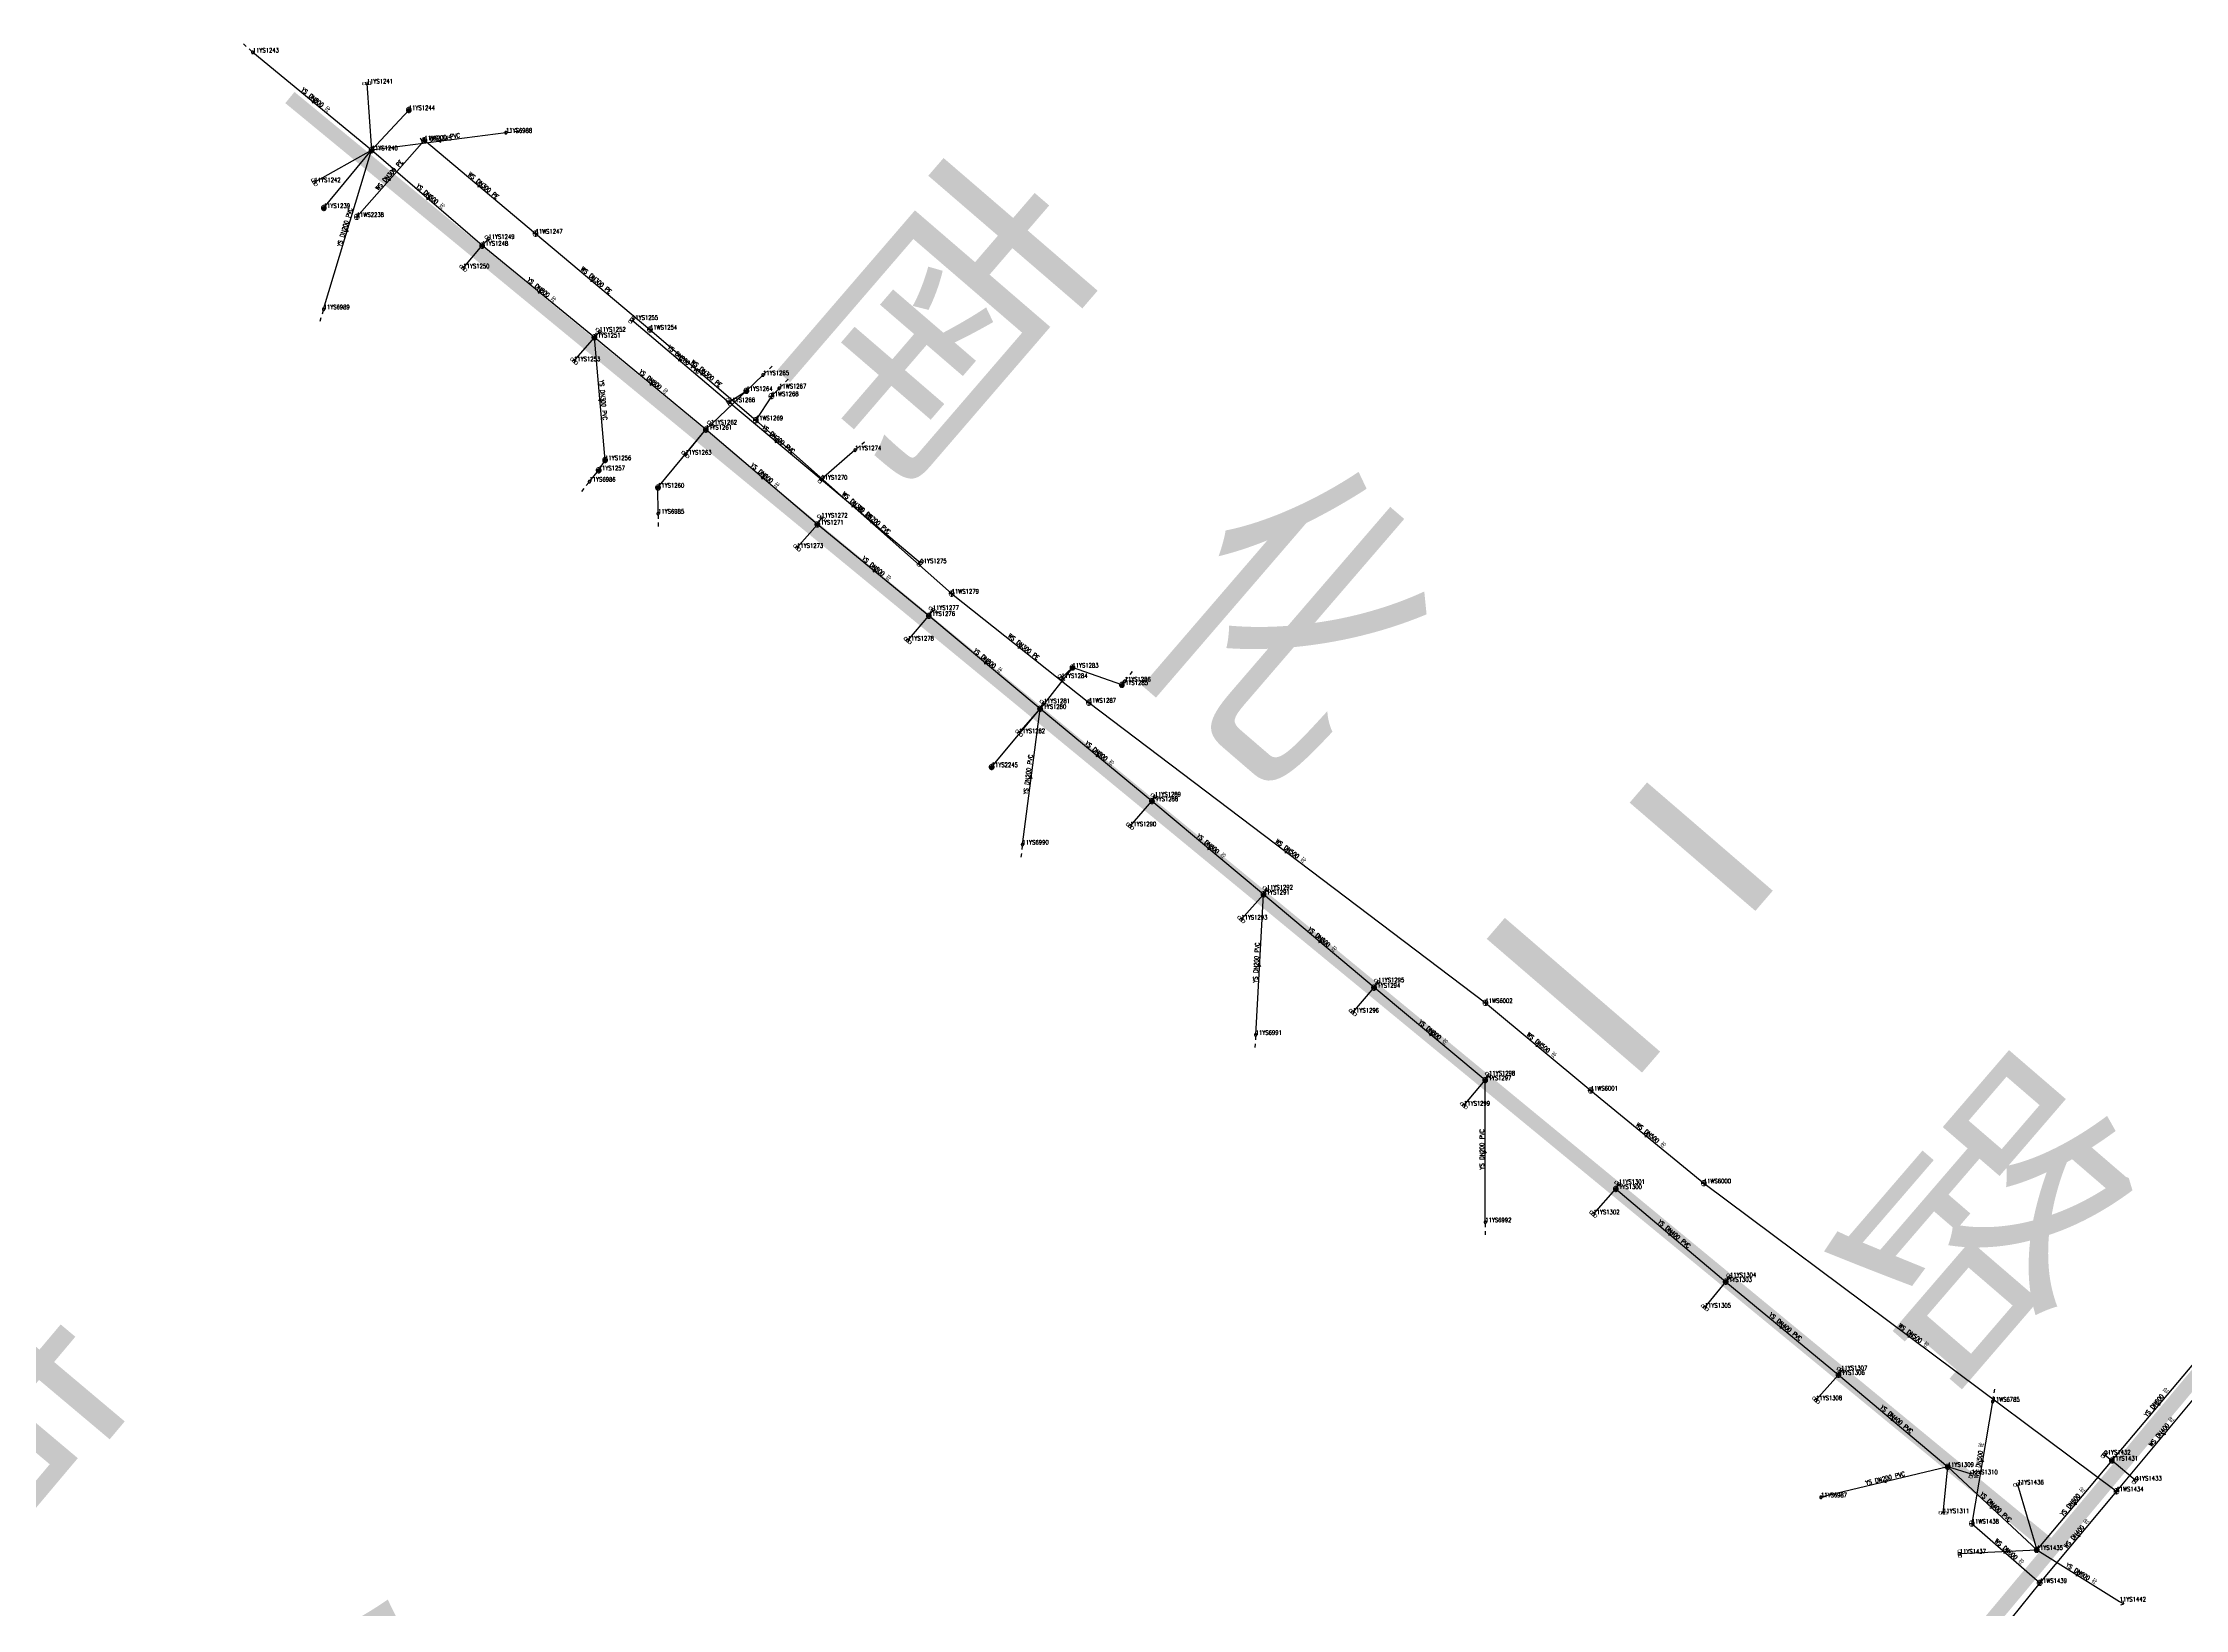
# Model space of a CAD drawing. Extents: x 78813 to 99477, y 2421021 to 2448125.
# Drawn here: x 82950.6 to 83393.7, y 2436210.4 to 2436534.5 of the extents above; entities that cross this region are included whole.
import ezdxf
from ezdxf.enums import TextEntityAlignment as Align

# ---------------------------------------------------------------- set-up
doc = ezdxf.new("R2010")
doc.units = 0
doc.set_wipeout_variables(frame=1)
doc.layers.get('0').update_dxf_attribs({"linetype": 'CONTINUOUS'})
for name, color, linetype in [('DX_WS', 16, 'CONTINUOUS'), ('DX_YS', 42, 'CONTINUOUS'), ('道路', 5, 'CONTINUOUS')]:
    doc.layers.add(name, color=color, linetype=linetype)
doc.layers.add('WSLINE', color=7, linetype='CONTINUOUS', true_color=0x7f0000)
doc.layers.add('YSLINE', color=7, linetype='CONTINUOUS', true_color=0xcc9900)
doc.layers.add('道路名称', color=7, linetype='CONTINUOUS', lineweight=0)
doc.styles.add('CcNameZT', font='txt.SHX', dxfattribs={"width": 0.8, "bigfont": 'HZTXT.SHX'})
doc.styles.get("Standard").update_dxf_attribs({"font": 'txt.shx', "bigfont": 'hztxt.shx'})
doc.styles.add('宋体0.7', font='', dxfattribs={"width": 0.7})
doc.styles.get('宋体0.7').set_extended_font_data('SimSun')

# ---------------------------------------------------------------- blocks, each defined once
blk = doc.blocks.new('GC546')
at = {"color": 0}
for p in [(0.866, 0.5), (0.866, -0.5)]:
    blk.add_line(p, (0, 0), dxfattribs=at)
blk = doc.blocks.new('PS污水井')
blk.add_lwpolyline([(1, 0), (1, 0.07), (0.99, 0.14), (0.98, 0.21), (0.96, 0.28), (0.94, 0.34), (0.91, 0.41), (0.88, 0.47), (0.85, 0.53), (0.81, 0.59), (0.77, 0.64), (0.72, 0.69), (0.67, 0.74), (0.62, 0.79), (0.56, 0.83), (0.5, 0.87), (0.44, 0.9), (0.37, 0.93), (0.31, 0.95), (0.24, 0.97), (0.17, 0.98), (0.1, 0.99), (0.03, 1), (-0.03, 1), (-0.1, 0.99), (-0.17, 0.98), (-0.24, 0.97), (-0.31, 0.95), (-0.37, 0.93), (-0.44, 0.9), (-0.5, 0.87), (-0.56, 0.83), (-0.62, 0.79), (-0.67, 0.74), (-0.72, 0.69), (-0.77, 0.64), (-0.81, 0.59), (-0.85, 0.53), (-0.88, 0.47), (-0.91, 0.41), (-0.94, 0.34), (-0.96, 0.28), (-0.98, 0.21), (-0.99, 0.14), (-1, 0.07), (-1, 0), (-1, -0.07), (-0.99, -0.14), (-0.98, -0.21), (-0.96, -0.28), (-0.94, -0.34), (-0.91, -0.41), (-0.88, -0.47), (-0.85, -0.53), (-0.81, -0.59), (-0.77, -0.64), (-0.72, -0.69), (-0.67, -0.74), (-0.62, -0.79), (-0.56, -0.83), (-0.5, -0.87), (-0.44, -0.9), (-0.37, -0.93), (-0.31, -0.95), (-0.24, -0.97), (-0.17, -0.98), (-0.1, -0.99), (-0.03, -1), (0.03, -1), (0.1, -0.99), (0.17, -0.98), (0.24, -0.97), (0.31, -0.95), (0.37, -0.93), (0.44, -0.9), (0.5, -0.87), (0.56, -0.83), (0.62, -0.79), (0.67, -0.74), (0.72, -0.69), (0.77, -0.64), (0.81, -0.59), (0.85, -0.53), (0.88, -0.47), (0.91, -0.41), (0.94, -0.34), (0.96, -0.28), (0.98, -0.21), (0.99, -0.14), (1, 0)], close=True)
blk.add_wipeout([(1, 0), (1, 0.07), (0.99, 0.14), (0.98, 0.21), (0.96, 0.28), (0.94, 0.34), (0.91, 0.41), (0.88, 0.47), (0.85, 0.53), (0.81, 0.59), (0.77, 0.64), (0.72, 0.69), (0.67, 0.74), (0.62, 0.79), (0.56, 0.83), (0.5, 0.87), (0.44, 0.9), (0.37, 0.93), (0.31, 0.95), (0.24, 0.97), (0.17, 0.98), (0.1, 0.99), (0.03, 1), (-0.03, 1), (-0.1, 0.99), (-0.17, 0.98), (-0.24, 0.97), (-0.31, 0.95), (-0.37, 0.93), (-0.44, 0.9), (-0.5, 0.87), (-0.56, 0.83), (-0.62, 0.79), (-0.67, 0.74), (-0.72, 0.69), (-0.77, 0.64), (-0.81, 0.59), (-0.85, 0.53), (-0.88, 0.47), (-0.91, 0.41), (-0.94, 0.34), (-0.96, 0.28), (-0.98, 0.21), (-0.99, 0.14), (-1, 0.07), (-1, 0), (-1, -0.07), (-0.99, -0.14), (-0.98, -0.21), (-0.96, -0.28), (-0.94, -0.34), (-0.91, -0.41), (-0.88, -0.47), (-0.85, -0.53), (-0.81, -0.59), (-0.77, -0.64), (-0.72, -0.69), (-0.67, -0.74), (-0.62, -0.79), (-0.56, -0.83), (-0.5, -0.87), (-0.44, -0.9), (-0.37, -0.93), (-0.31, -0.95), (-0.24, -0.97), (-0.17, -0.98), (-0.1, -0.99), (-0.03, -1), (0.03, -1), (0.1, -0.99), (0.17, -0.98), (0.24, -0.97), (0.31, -0.95), (0.37, -0.93), (0.44, -0.9), (0.5, -0.87), (0.56, -0.83), (0.62, -0.79), (0.67, -0.74), (0.72, -0.69), (0.77, -0.64), (0.81, -0.59), (0.85, -0.53), (0.88, -0.47), (0.91, -0.41), (0.94, -0.34), (0.96, -0.28), (0.98, -0.21), (0.99, -0.14)])
for p, q in [((-1, 0), (0, 0)), ((0, 1), (0, 0)), ((0, 0), (0, -1)), ((0, 0), (1, 0))]:
    blk.add_line(p, q)
blk = doc.blocks.new('PS非普查')
blk.add_lwpolyline([(3.7, 0), (5.3, 0)])
blk.add_wipeout([(0.5, 0), (0.5, 0.03), (0.5, 0.07), (0.49, 0.1), (0.48, 0.14), (0.47, 0.17), (0.46, 0.2), (0.44, 0.23), (0.42, 0.26), (0.4, 0.29), (0.38, 0.32), (0.36, 0.35), (0.33, 0.37), (0.31, 0.39), (0.28, 0.41), (0.25, 0.43), (0.22, 0.45), (0.19, 0.46), (0.15, 0.48), (0.12, 0.49), (0.09, 0.49), (0.05, 0.5), (0.02, 0.5), (-0.02, 0.5), (-0.05, 0.5), (-0.09, 0.49), (-0.12, 0.49), (-0.15, 0.48), (-0.19, 0.46), (-0.22, 0.45), (-0.25, 0.43), (-0.28, 0.41), (-0.31, 0.39), (-0.33, 0.37), (-0.36, 0.35), (-0.38, 0.32), (-0.4, 0.29), (-0.42, 0.26), (-0.44, 0.23), (-0.46, 0.2), (-0.47, 0.17), (-0.48, 0.14), (-0.49, 0.1), (-0.5, 0.07), (-0.5, 0.03), (-0.5, 0), (-0.5, -0.03), (-0.5, -0.07), (-0.49, -0.1), (-0.48, -0.14), (-0.47, -0.17), (-0.46, -0.2), (-0.44, -0.23), (-0.42, -0.26), (-0.4, -0.29), (-0.38, -0.32), (-0.36, -0.35), (-0.33, -0.37), (-0.31, -0.39), (-0.28, -0.41), (-0.25, -0.43), (-0.22, -0.45), (-0.19, -0.46), (-0.15, -0.48), (-0.12, -0.49), (-0.09, -0.49), (-0.05, -0.5), (-0.02, -0.5), (0.02, -0.5), (0.05, -0.5), (0.09, -0.49), (0.12, -0.49), (0.15, -0.48), (0.19, -0.46), (0.22, -0.45), (0.25, -0.43), (0.28, -0.41), (0.31, -0.39), (0.33, -0.37), (0.36, -0.35), (0.38, -0.32), (0.4, -0.29), (0.42, -0.26), (0.44, -0.23), (0.46, -0.2), (0.47, -0.17), (0.48, -0.14), (0.49, -0.1), (0.5, -0.07)])
blk.add_line((0.5, 0), (2.1, 0))
blk.add_lwpolyline([(0.5, 0), (0.5, 0.03), (0.5, 0.07), (0.49, 0.1), (0.48, 0.14), (0.47, 0.17), (0.46, 0.2), (0.44, 0.23), (0.42, 0.26), (0.4, 0.29), (0.38, 0.32), (0.36, 0.35), (0.33, 0.37), (0.31, 0.39), (0.28, 0.41), (0.25, 0.43), (0.22, 0.45), (0.19, 0.46), (0.15, 0.48), (0.12, 0.49), (0.09, 0.49), (0.05, 0.5), (0.02, 0.5), (-0.02, 0.5), (-0.05, 0.5), (-0.09, 0.49), (-0.12, 0.49), (-0.15, 0.48), (-0.19, 0.46), (-0.22, 0.45), (-0.25, 0.43), (-0.28, 0.41), (-0.31, 0.39), (-0.33, 0.37), (-0.36, 0.35), (-0.38, 0.32), (-0.4, 0.29), (-0.42, 0.26), (-0.44, 0.23), (-0.46, 0.2), (-0.47, 0.17), (-0.48, 0.14), (-0.49, 0.1), (-0.5, 0.07), (-0.5, 0.03), (-0.5, 0), (-0.5, -0.03), (-0.5, -0.07), (-0.49, -0.1), (-0.48, -0.14), (-0.47, -0.17), (-0.46, -0.2), (-0.44, -0.23), (-0.42, -0.26), (-0.4, -0.29), (-0.38, -0.32), (-0.36, -0.35), (-0.33, -0.37), (-0.31, -0.39), (-0.28, -0.41), (-0.25, -0.43), (-0.22, -0.45), (-0.19, -0.46), (-0.15, -0.48), (-0.12, -0.49), (-0.09, -0.49), (-0.05, -0.5), (-0.02, -0.5), (0.02, -0.5), (0.05, -0.5), (0.09, -0.49), (0.12, -0.49), (0.15, -0.48), (0.19, -0.46), (0.22, -0.45), (0.25, -0.43), (0.28, -0.41), (0.31, -0.39), (0.33, -0.37), (0.36, -0.35), (0.38, -0.32), (0.4, -0.29), (0.42, -0.26), (0.44, -0.23), (0.46, -0.2), (0.47, -0.17), (0.48, -0.14), (0.49, -0.1), (0.5, -0.07), (0.5, 0)], close=True)
blk = doc.blocks.new('PS雨水井')
blk.add_lwpolyline([(1, 0), (1, 0.07), (0.99, 0.14), (0.98, 0.21), (0.96, 0.28), (0.94, 0.34), (0.91, 0.41), (0.88, 0.47), (0.85, 0.53), (0.81, 0.59), (0.77, 0.64), (0.72, 0.69), (0.67, 0.74), (0.62, 0.79), (0.56, 0.83), (0.5, 0.87), (0.44, 0.9), (0.37, 0.93), (0.31, 0.95), (0.24, 0.97), (0.17, 0.98), (0.1, 0.99), (0.03, 1), (-0.03, 1), (-0.1, 0.99), (-0.17, 0.98), (-0.24, 0.97), (-0.31, 0.95), (-0.37, 0.93), (-0.44, 0.9), (-0.5, 0.87), (-0.56, 0.83), (-0.62, 0.79), (-0.67, 0.74), (-0.72, 0.69), (-0.77, 0.64), (-0.81, 0.59), (-0.85, 0.53), (-0.88, 0.47), (-0.91, 0.41), (-0.94, 0.34), (-0.96, 0.28), (-0.98, 0.21), (-0.99, 0.14), (-1, 0.07), (-1, 0), (-1, -0.07), (-0.99, -0.14), (-0.98, -0.21), (-0.96, -0.28), (-0.94, -0.34), (-0.91, -0.41), (-0.88, -0.47), (-0.85, -0.53), (-0.81, -0.59), (-0.77, -0.64), (-0.72, -0.69), (-0.67, -0.74), (-0.62, -0.79), (-0.56, -0.83), (-0.5, -0.87), (-0.44, -0.9), (-0.37, -0.93), (-0.31, -0.95), (-0.24, -0.97), (-0.17, -0.98), (-0.1, -0.99), (-0.03, -1), (0.03, -1), (0.1, -0.99), (0.17, -0.98), (0.24, -0.97), (0.31, -0.95), (0.37, -0.93), (0.44, -0.9), (0.5, -0.87), (0.56, -0.83), (0.62, -0.79), (0.67, -0.74), (0.72, -0.69), (0.77, -0.64), (0.81, -0.59), (0.85, -0.53), (0.88, -0.47), (0.91, -0.41), (0.94, -0.34), (0.96, -0.28), (0.98, -0.21), (0.99, -0.14), (1, 0)], close=True)
blk.add_wipeout([(1, 0), (1, 0.07), (0.99, 0.14), (0.98, 0.21), (0.96, 0.28), (0.94, 0.34), (0.91, 0.41), (0.88, 0.47), (0.85, 0.53), (0.81, 0.59), (0.77, 0.64), (0.72, 0.69), (0.67, 0.74), (0.62, 0.79), (0.56, 0.83), (0.5, 0.87), (0.44, 0.9), (0.37, 0.93), (0.31, 0.95), (0.24, 0.97), (0.17, 0.98), (0.1, 0.99), (0.03, 1), (-0.03, 1), (-0.1, 0.99), (-0.17, 0.98), (-0.24, 0.97), (-0.31, 0.95), (-0.37, 0.93), (-0.44, 0.9), (-0.5, 0.87), (-0.56, 0.83), (-0.62, 0.79), (-0.67, 0.74), (-0.72, 0.69), (-0.77, 0.64), (-0.81, 0.59), (-0.85, 0.53), (-0.88, 0.47), (-0.91, 0.41), (-0.94, 0.34), (-0.96, 0.28), (-0.98, 0.21), (-0.99, 0.14), (-1, 0.07), (-1, 0), (-1, -0.07), (-0.99, -0.14), (-0.98, -0.21), (-0.96, -0.28), (-0.94, -0.34), (-0.91, -0.41), (-0.88, -0.47), (-0.85, -0.53), (-0.81, -0.59), (-0.77, -0.64), (-0.72, -0.69), (-0.67, -0.74), (-0.62, -0.79), (-0.56, -0.83), (-0.5, -0.87), (-0.44, -0.9), (-0.37, -0.93), (-0.31, -0.95), (-0.24, -0.97), (-0.17, -0.98), (-0.1, -0.99), (-0.03, -1), (0.03, -1), (0.1, -0.99), (0.17, -0.98), (0.24, -0.97), (0.31, -0.95), (0.37, -0.93), (0.44, -0.9), (0.5, -0.87), (0.56, -0.83), (0.62, -0.79), (0.67, -0.74), (0.72, -0.69), (0.77, -0.64), (0.81, -0.59), (0.85, -0.53), (0.88, -0.47), (0.91, -0.41), (0.94, -0.34), (0.96, -0.28), (0.98, -0.21), (0.99, -0.14)])
for p, q in [((-1, 0), (0, 0)), ((-0.88, 0.48), (0, 0.47)), ((0, 1), (0, 0)), ((0, 0.47), (0.88, 0.47)), ((0, 0), (0, -1)), ((0, 0), (1, 0)), ((-0.88, -0.48), (0, -0.48)), ((0, -0.48), (0.88, -0.48))]:
    blk.add_line(p, q)
blk = doc.blocks.new('PS出水口')
for points in [[(0, 0), (1.97, 0)], [(1.15, -0.88), (1.97, 0), (1.11, 0.93)]]:
    blk.add_lwpolyline(points)
blk = doc.blocks.new('PS雨篦')
blk.add_lwpolyline([(-1.5, 0.5), (0, 0.5), (1.5, 0.5), (1.5, -0.5), (0, -0.5), (-1.5, -0.5)], close=True)
blk.add_wipeout([(-1.5, 0.5), (0, 0.5), (1.5, 0.5), (1.5, -0.5), (0, -0.5), (-1.5, -0.5)])
for p, q in [((-0.51, -0.5), (-0.51, 0.5)), ((0.49, -0.5), (0.49, 0.5))]:
    blk.add_line(p, q)

msp = doc.modelspace()

# ---------------------------------------------------------------- block references
at = {"layer": 'DX_WS', "xscale": 0.5, "yscale": 0.5, "zscale": 0.5}
for p in [(83029.48, 2436514.3, 0.53), (83015.5, 2436498.46, 0.67), (83052.48, 2436494.99, 0.2), (83076.15, 2436475.15, 0.35), (83098.06, 2436456.38, 0.35), (83138.56, 2436420.5, 0.39), (83166.94, 2436397.95, 0.39), (83248.98, 2436335.83, 0.44), (83270.76, 2436317.71, 0.37), (83294.16, 2436298.52, 0.22), (83379.51, 2436234.77, 0.79), (83349.59, 2436228.1, -0.43), (83363.64, 2436215.82, -0.54)]:
    msp.add_blockref('PS污水井', p, dxfattribs=at)
at = {"layer": 'DX_WS', "yscale": 0.5, "zscale": 0.5}
for name, p, xscale, rotation in [('GC546', (83022.49, 2436506.38, 0.6), 0.4999999999015986, 228.5637728847384), ('GC546', (83040.98, 2436504.65, 0.37), 0.4999999999430568, 139.9951009685219), ('GC546', (83064.32, 2436485.07, 0.28), 0.5000000000286394, 140.0243911110646), ('GC546', (83087.11, 2436465.76, 0.33), 0.4999999999616733, 139.4099073448402), ('PS非普查', (83102.86, 2436462.98, 1.7), 0.5000000001341997, 45.14377833694079), ('GC546', (83118.31, 2436438.44, 0.37), 0.5000000001270466, 138.4632913559191), ('GC546', (83152.75, 2436409.22, 0.39), 0.499999999876483, 141.5270345554321), ('GC546', (83207.96, 2436366.89, 0.42), 0.4999999999774772, 142.8682828180553), ('GC546', (83259.87, 2436326.77, 0.41), 0.4999999998716982, 140.256044781515), ('GC546', (83282.46, 2436308.12, 0.29), 0.4999999998806802, 140.6246785205988), ('GC546', (83336.83, 2436266.64, 0.21), 0.5000000001305861, 143.2473517454291), ('PS非普查', (83353.89, 2436253.32, 0.82), 0.4999999998162081, 80.32747235273688), ('GC546', (83389.17, 2436246.36, 0.83), 0.4999999998284071, 50.19734601891498), ('GC546', (83351.74, 2436240.71, 0.55), 0.4999999998162081, 80.32747235273688), ('GC546', (83371.57, 2436225.3, 0.7), 0.4999999998829511, 50.04427560278728), ('GC546', (83356.61, 2436221.96, -0.48), 0.4999999999540264, 138.857994036293)]:
    msp.add_blockref(name, p, dxfattribs=dict(at, xscale=xscale, rotation=rotation))
at = {"layer": 'DX_YS', "zscale": 0.5}
for name, p, xscale, yscale, rotation in [('PS非普查', (82993.98, 2436532.48, 0.44), 0.4999999998979413, 0.4999999999567836, 137.0190812763562), ('PS雨篦', (83017.57, 2436526.07, 1.67), 0.4999999999983571, 0.5, 184.1238946377746), ('GC546', (83006.27, 2436522.36, 0.46), 0.5000000001124264, 0.5, 320.5455140006775), ('PS非普查', (83046.35, 2436515.88, 1.42), 0.4999999999686606, 0.5, 7.455208246345126), ('GC546', (83032.46, 2436514.06, 1.29), 0.4999999999686606, 0.5, 7.455208246345183), ('PS雨篦', (83006.74, 2436505.65, 1.66), 0.5000000001753963, 0.5, 299.1261128139665), ('GC546', (83029.99, 2436502.37, 0.65), 0.4999999998532096, 0.5, 319.1881796148414), ('PS雨篦', (83037.53, 2436487.81, 1.73), 0.5000000001363744, 0.5, 320.3556183289759), ('PS非普查', (83008.63, 2436479.34, 1.23), 0.5000000000085468, 0.5, 253.189463209399), ('GC546', (83053.03, 2436483.02, 0.61), 0.4999999998697023, 0.5, 320.7470216071965), ('PS雨篦', (83072.42, 2436477.18, 2.64), 0.4999999998353276, 0.5, 229.6355463493632), ('PS雨篦', (83060.43, 2436468.62, 1.71), 0.500000000116984, 0.5, 319.3228576257958), ('GC546', (83082.45, 2436468.66, 2.59), 0.5000000001147371, 0.5, 139.6355463503161), ('GC546', (83076.17, 2436463.98, 0.53), 0.5000000000990383, 0.5, 320.3726304351651), ('GC546', (83065.76, 2436460.83, 0.65), 0.4999999999554922, 0.5, 275.0157071382106), ('PS雨篦', (83092.48, 2436460.14, 2.53), 0.5000000001889823, 0.5, 302.6187928022504), ('PS雨篦', (83083.48, 2436449.28, 1.64), 0.4999999999707475, 0.5, 320.7160355435743), ('GC546', (83102.03, 2436452.12, 2.46), 0.4999999999922235, 0.5, 320.0138517915115), ('PS非普查', (83118.56, 2436450.19, 1.22), 0.5000000001131604, 0.5, 41.0915642433505), ('GC546', (83099.24, 2436444.62, 0.59), 0.4999999999875575, 0.5, 319.6228579212161), ('PS雨篦', (83111.59, 2436444.11, 2.38), 0.5000000000127243, 0.5, 50.01385179130536), ('PS非普查', (83063.63, 2436443.69, 0.97), 0.4999999999792034, 0.5, 230.6945071015034), ('PS非普查', (83077.82, 2436437.06, 0.75), 0.4999999997726043, 0.5, 270.1808102868574), ('GC546', (83121.84, 2436435.47, 2.49), 0.5000000001414312, 0.5, 319.8892029100737), ('PS雨篦', (83106.56, 2436430, 1.78), 0.5000000001072866, 0.5, 318.736614003985), ('PS雨篦', (83132.1, 2436426.83, 2.6), 0.4999999999117669, 0.5, 49.88920292060887), ('GC546', (83122.31, 2436425.36, 0.76), 0.4999999999838722, 0.5, 320.6560946507147), ('PS雨篦', (83129.47, 2436410.81, 1.78), 0.5000000001270919, 0.5, 319.405187391885), ('GC546', (83145.34, 2436406.29, 0.78), 0.5000000001092286, 0.5, 320.0944060562968), ('PS非普查', (83174.33, 2436402.33, 1.78), 0.4999999999177357, 0.5, 51.7752160315808), ('PS雨篦', (83152.48, 2436391.65, 1.77), 0.4999999999981967, 0.5, 318.9468611532522), ('GC546', (83168.42, 2436387.12, 0.75), 0.499999999853226, 0.5, 320.4706676609417), ('GC546', (83155.03, 2436382.64, 1.42), 0.5000000002301781, 0.5, 262.6230678006908), ('PS非普查', (83153.21, 2436368.6, 1.46), 0.5000000002301781, 0.5, 262.6230678006908), ('PS雨篦', (83175.47, 2436372.39, 1.72), 0.5000000000781485, 0.5, 318.8744389613408), ('GC546', (83191.53, 2436367.92, 0.82), 0.4999999999988065, 0.5, 320.1195379263266), ('PS雨篦', (83198.46, 2436353.08, 1.86), 0.500000000048118, 0.5, 318.4828666228416), ('GC546', (83214.5, 2436348.63, 0.89), 0.4999999999768762, 0.5, 319.8097445805208), ('GC546', (83202.26, 2436343.76, 1.16), 0.4999999999612046, 0.5, 266.7988729729572), ('PS雨篦', (83221.54, 2436333.84, 1.68), 0.4999999999469266, 0.5, 319.4751045991932), ('PS非普查', (83201.45, 2436329.23, 1.17), 0.4999999999612046, 0.5, 266.7988729729572), ('GC546', (83237.44, 2436329.41, 0.88), 0.5000000000646867, 0.5, 320.2809687194105), ('PS雨篦', (83244.53, 2436314.56, 1.73), 0.4999999999662306, 0.5, 320.1411830316609), ('GC546', (83248.94, 2436305.15, 1.24), 0.5, 0.5, 270), ('PS非普查', (83248.94, 2436290.45, 1.27), 0.5, 0.5, 270), ('PS雨篦', (83271.31, 2436292.1, 1.84), 0.5000000000976534, 0.5, 318.4127855845539), ('GC546', (83287.31, 2436287.73, 0.92), 0.4999999999310055, 0.5, 139.8577571600701), ('PS雨篦', (83294.36, 2436272.77, 1.83), 0.4999999999355389, 0.5, 321.1843912410947), ('GC546', (83310.35, 2436268.52, 0.9), 0.5000000000940603, 0.5, 140.487376576974), ('PS雨篦', (83317.35, 2436253.63, 1.74), 0.5000000001428359, 0.5, 318.4388020550578), ('GC546', (83333.32, 2436249.37, 0.89), 0.4999999999995824, 0.5, 139.8787241610495), ('GC546', (83388.1, 2436252.46, -0.42), 0.4999999998393957, 0.5, 49.98353697930305), ('GC546', (83331.5, 2436236.69, 1.81), 0.5000000000141485, 0.5, 13.53891374789938), ('PS雨篦', (83359.06, 2436236.2, 2.09), 0.5000000000470244, 0.5, 196.2917093855307), ('PS雨篦', (83383.46, 2436237.02, 1.81), 0.5000000001614563, 0.5, 49.98845819384789), ('PS非普查', (83318.38, 2436233.53, 1.91), 0.5000000000141485, 0.5, 13.53891374789938), ('GC546', (83353.82, 2436231.25, 0.68), 0.5000000000857351, 0.5, 136.9274804172652), ('GC546', (83370.79, 2436231.88, -0.56), 0.4999999998358099, 0.5, 49.89087592252859), ('PS雨篦', (83343.66, 2436230.27, 1.75), 0.4999999999829809, 0.5, 354.2562619398952), ('PS雨篦', (83347.1, 2436221.87, 2.1), 0.4999999998827667, 0.5, 272.8121429496852), ('GC546', (83371.6, 2436217.31, -0.66), 0.5000000000728879, 0.5, 148.1166446498205), ('PS出水口', (83380.18, 2436211.98, -0.69), 0.5000000000728879, 0.5, 328.1166446498206)]:
    msp.add_blockref(name, p, dxfattribs=dict(at, xscale=xscale, yscale=yscale, rotation=rotation))
at = {"layer": 'DX_YS', "xscale": 0.5, "yscale": 0.5, "zscale": 0.5}
for p in [(83026.26, 2436520.57, 0.9), (83018.57, 2436512.24, 0.48), (83008.68, 2436500.3, 0.8), (83041.42, 2436492.5, 0.76), (83064.65, 2436473.53, 0.46), (83096.09, 2436462.45, 0.79), (83087.7, 2436454.44, 0.52), (83077.81, 2436442.44, 0.65), (83110.78, 2436434.81, 0.67), (83133.84, 2436415.91, 0.82), (83163.54, 2436405.2, 0.9), (83156.85, 2436396.67, 0.77), (83146.83, 2436384.63, 0.63), (83179.99, 2436377.57, 0.75), (83203.07, 2436358.28, 0.87), (83225.93, 2436338.98, 0.87), (83248.94, 2436319.85, 0.87), (83275.94, 2436297.32, 0.91), (83298.68, 2436278.14, 0.89), (83322.02, 2436258.9, 0.92), (83344.62, 2436239.85, 1.71), (83378.57, 2436241.12, -0.49), (83363.02, 2436222.65, -0.62)]:
    msp.add_blockref('PS雨水井', p, dxfattribs=at)

# ---------------------------------------------------------------- texts
at = {"layer": 'DX_WS', "style": 'CcNameZT', "width": 0.8}
for s, rotation, p in [(' WS DN300 PE', 319.9951, (83041.14, 2436504.84, 0.53)), (' WS DN300 PE', 320.0244, (83064.48, 2436485.26, 0.2)), (' WS DN300 PE', 319.4099, (83087.27, 2436465.95, 0.35)), (' WS DN300 PE', 318.4633, (83118.47, 2436438.63, 0.35)), (' WS DN300 PE', 321.527, (83152.9, 2436409.42, 0.39)), (' WS DN500 砼', 322.8683, (83208.11, 2436367.09, 0.39)), (' WS DN500 砼', 320.256, (83260.03, 2436326.97, 0.44)), (' WS DN500 砼', 320.6247, (83282.62, 2436308.31, 0.37)), (' WS DN500 砼', 323.2473, (83336.98, 2436266.84, 0.22)), (' WS DN400 砼', 50.1973, (83388.98, 2436246.52, 0.87)), (' WS DN400 砼', 50.0443, (83371.38, 2436225.46, 0.79)), (' WS DN600 砼', 318.858, (83356.78, 2436222.15, -0.43))]:
    msp.add_text(s, height=0.9, rotation=rotation, dxfattribs=at).set_placement(p, align=Align.CENTER)
at = {"layer": 'DX_YS', "style": 'CcNameZT', "width": 0.8}
for s, rotation, p in [(' YS DN800 砼', 320.5455, (83006.43, 2436522.55, 0.48)), (' YS DN800 砼', 319.1882, (83030.16, 2436502.56, 0.76)), (' YS DN800 砼', 320.747, (83053.19, 2436483.21, 0.46)), (' YS DN200 PVC', 319.6355, (83082.61, 2436468.85, 2.64)), (' YS DN800 砼', 320.3726, (83076.33, 2436464.18, 0.52)), (' YS DN300 PVC', 275.0157, (83066.01, 2436460.86, 0.75)), (' YS DN800 砼', 319.6229, (83099.4, 2436444.81, 0.67)), (' YS DN200 PVC', 319.8892, (83122.01, 2436435.66, 2.6)), (' YS DN800 砼', 320.6561, (83122.47, 2436425.55, 0.82)), (' YS DN800 砼', 320.0944, (83145.5, 2436406.48, 0.77)), (' YS DN200 PVC', 82.6231, (83154.78, 2436382.67, 1.46)), (' YS DN800 砼', 320.4707, (83168.58, 2436387.31, 0.75)), (' YS DN800 砼', 320.1195, (83191.69, 2436368.12, 0.87)), (' YS DN800 砼', 319.8097, (83214.66, 2436348.82, 0.87)), (' YS DN200 PVC', 86.7989, (83202.01, 2436343.77, 1.17)), (' YS DN800 砼', 320.281, (83237.6, 2436329.61, 0.87)), (' YS DN200 PVC', 90, (83248.69, 2436305.15, 1.27)), (' YS DN400 PVC', 319.8578, (83287.47, 2436287.92, 0.91)), (' YS DN400 PVC', 320.4874, (83310.51, 2436268.71, 0.89)), (' YS DN600 砼', 49.9835, (83387.91, 2436252.63, -0.41)), (' YS DN400 PVC', 319.8787, (83333.48, 2436249.56, 0.92)), (' YS DN200 PVC', 13.5389, (83331.44, 2436236.93, 1.71)), (' YS DN600 砼', 49.8909, (83370.6, 2436232.04, -0.49)), (' YS DN600 砼', 328.1166, (83371.73, 2436217.53, -0.62))]:
    msp.add_text(s, height=0.9, rotation=rotation, dxfattribs=at).set_placement(p, align=Align.CENTER)
at = {"layer": 'DX_YS', "width": 0.8}
msp.add_text('11YS1442', height=0.9, dxfattribs=at).set_placement((83380.18, 2436211.98, -0.69))
at = {"layer": '道路名称', "style": '宋体0.7', "width": 0.7}
msp.add_text('南  化  一  路', height=50, rotation=319.9184, dxfattribs=at).set_placement((82900.63, 2436239.54))

# ---------------------------------------------------------------- next in the draw order: linework, layer by layer
at = {"layer": 'WSLINE'}
for p, q in [((83015.5, 2436498.46, 0.67), (83029.48, 2436514.3, 0.53)), ((83379.51, 2436234.77, 0.79), (83363.64, 2436215.82, 0.61)), ((83349.59, 2436228.1, -0.43), (83363.64, 2436215.82, -0.54)), ((83363.64, 2436215.82, -0.54), (83348.28, 2436196.73, -0.65))]:
    msp.add_line(p, q, dxfattribs=at)
at = {"layer": 'YSLINE'}
for p, q in [((83018.57, 2436512.24, 0.48), (82993.98, 2436532.48, 0.44)), ((83017.57, 2436526.07, 1.67), (83018.57, 2436512.24, 1.54)), ((83026.26, 2436520.57, 0.9), (83018.57, 2436512.24, 0.73)), ((83046.35, 2436515.88, 1.42), (83018.57, 2436512.24, 1.16)), ((83006.74, 2436505.65, 1.66), (83018.57, 2436512.24, 1.54)), ((83008.63, 2436479.34, 1.23), (83018.57, 2436512.24, 1.19)), ((83008.68, 2436500.3, 0.8), (83018.57, 2436512.24, 0.73)), ((83072.42, 2436477.18, 2.64), (83092.48, 2436460.14, 2.53)), ((83092.48, 2436460.14, 2.53), (83096.09, 2436462.45, 2.35)), ((83118.56, 2436450.19, 1.22), (83111.59, 2436444.11, 1.35)), ((83077.82, 2436437.06, 0.75), (83077.81, 2436442.44, 0.65)), ((83344.62, 2436239.85, 1.71), (83318.38, 2436233.53, 1.91)), ((83343.66, 2436230.27, 1.75), (83344.62, 2436239.85, 1.39)), ((83359.06, 2436236.2, 2.09), (83363.02, 2436222.65, 1.84)), ((83347.1, 2436221.87, 2.1), (83363.02, 2436222.65, 1.86)), ((83363.02, 2436222.65, -0.62), (83380.18, 2436211.98, -0.69))]:
    msp.add_line(p, q, dxfattribs=at)

# ---------------------------------------------------------------- next in the draw order: block references
at = {"layer": 'DX_WS', "xscale": 0.5, "yscale": 0.5, "zscale": 0.5}
msp.add_blockref('PS污水井', (83101.27, 2436461.38, 1.54), dxfattribs=at)
at = {"layer": 'DX_YS'}
for name, p, xscale, yscale, zscale, rotation in [('GC546', (83013.6, 2436495.79, 1.21), 0.5000000000085468, 0.5, 0.5, 253.189463209399), ('PS雨篦', (83042.72, 2436493.91, 1.71), 0.4999999999384358, 0.5, 0.5, 137.3718421933863), ('PS雨篦', (83065.71, 2436474.71, 1.74), 0.5000000001340272, 0.5, 0.5, 137.8063702388566), ('PS非普查', (83099.51, 2436465.72, 1.42), 0.5000000000431961, 0.5, 0.5, 43.70680318511337), ('PS雨篦', (83088.75, 2436455.52, 1.67), 0.4999999999049582, 0.5, 0.5, 135.7006660515266), ('PS雨篦', (83111.6, 2436436.25, 1.71), 0.5000000000217282, 0.5, 0.5, 150.4391974563605), ('PS雨篦', (83134.64, 2436417.13, 1.72), 0.500000000104919, 0.5, 0.5, 146.5928722786385), ('PS雨篦', (83161.26, 2436403.06, 2.55), 0.5000000000004241, 0.5000000000004241, 0.5000000000004241, 313.1348535330009), ('PS雨篦', (83157.62, 2436397.86, 1.77), 0.5000000000806317, 0.5, 0.5, 146.9340205239475), ('PS雨篦', (83180.58, 2436378.54, 1.74), 0.4999999999459249, 0.5, 0.5, 148.8815761788149), ('PS雨篦', (83203.74, 2436359.3, 1.8), 0.499999999972041, 0.5, 0.5, 146.4530415349938), ('PS雨篦', (83226.77, 2436340.11, 1.73), 0.5000000000456144, 0.5, 0.5, 143.2758928222593), ('PS雨篦', (83249.71, 2436320.83, 1.8), 0.4999999999633581, 0.5, 0.5, 141.7650772447852), ('PS雨篦', (83276.55, 2436298.36, 1.76), 0.4999999999590602, 0.5, 0.5, 149.4934243744894), ('PS雨篦', (83299.57, 2436279.09, 1.75), 0.4999999998948377, 0.5, 0.5, 136.8375703651151), ('PS雨篦', (83322.55, 2436259.85, 1.65), 0.4999999999064845, 0.5, 0.5, 150.6764036311041), ('PS雨篦', (83377.03, 2436242.4, 1.79), 0.5000000000511942, 0.5, 0.5, 230.1140138463839), ('PS雨篦', (83349.54, 2436238.29, 1.61), 0.499999999825141, 0.5, 0.5, 72.34458526168687)]:
    msp.add_blockref(name, p, dxfattribs=dict(at, xscale=xscale, yscale=yscale, zscale=zscale, rotation=rotation))
at = {"layer": 'DX_YS', "xscale": 0.5, "yscale": 0.5, "zscale": 0.5}
for p in [(83065.54, 2436446.02, 0.87), (83173.77, 2436401.62, 1.64)]:
    msp.add_blockref('PS雨水井', p, dxfattribs=at)

# ---------------------------------------------------------------- next in the draw order: texts
at = {"layer": 'DX_WS', "width": 0.8}
for s, p in [('11WS1245', (83029.48, 2436514.3, 0.53)), ('11WS2238', (83015.5, 2436498.46, 0.67)), ('11WS1247', (83052.48, 2436494.99, 0.2)), ('11WS1254', (83076.15, 2436475.15, 0.35)), ('11WS1269', (83098.06, 2436456.38, 0.35)), ('11WS1279', (83138.56, 2436420.5, 0.39)), ('11WS1287', (83166.94, 2436397.95, 0.39)), ('11WS6002', (83248.98, 2436335.83, 0.44)), ('11WS6001', (83270.76, 2436317.71, 0.37)), ('11WS6000', (83294.16, 2436298.52, 0.22)), ('11WS6785', (83353.89, 2436253.32, 0.82)), ('11WS1434', (83379.51, 2436234.77, 0.79)), ('11WS1438', (83349.59, 2436228.1, -0.43)), ('11WS1439', (83363.64, 2436215.82, -0.54))]:
    msp.add_text(s, height=0.9, dxfattribs=at).set_placement(p)
at = {"layer": 'DX_WS', "style": 'CcNameZT', "width": 0.8}
msp.add_text(' WS DN300 PE', height=0.9, rotation=48.5638, dxfattribs=at).set_placement((83022.3, 2436506.54, 0.68), align=Align.CENTER)
at = {"layer": 'DX_YS', "width": 0.8}
for s, p in [('11YS1243', (82993.98, 2436532.48, 0.44)), ('11YS1241', (83017.57, 2436526.07, 1.67)), ('11YS1244', (83026.26, 2436520.57, 0.9)), ('11YS6988', (83046.35, 2436515.88, 1.42)), ('11YS1240', (83018.57, 2436512.24, 0.48)), ('11YS1242', (83006.74, 2436505.65, 1.66)), ('11YS1239', (83008.68, 2436500.3, 0.8)), ('11YS1250', (83037.53, 2436487.81, 1.73)), ('11YS6989', (83008.63, 2436479.34, 1.23)), ('11YS1255', (83072.42, 2436477.18, 2.64)), ('11YS1253', (83060.43, 2436468.62, 1.71)), ('11YS1266', (83092.48, 2436460.14, 2.53)), ('11YS1263', (83083.48, 2436449.28, 1.64)), ('11YS1274', (83118.56, 2436450.19, 1.22)), ('11YS1270', (83111.59, 2436444.11, 2.38)), ('11YS1260', (83077.81, 2436442.44, 0.65)), ('11YS6985', (83077.82, 2436437.06, 0.75)), ('11YS1273', (83106.56, 2436430, 1.78)), ('11YS1275', (83132.1, 2436426.83, 2.6)), ('11YS1278', (83129.47, 2436410.81, 1.78)), ('11YS1282', (83152.48, 2436391.65, 1.77)), ('11YS2245', (83146.83, 2436384.63, 0.63)), ('11YS1290', (83175.47, 2436372.39, 1.72)), ('11YS6990', (83153.21, 2436368.6, 1.46)), ('11YS1293', (83198.46, 2436353.08, 1.86)), ('11YS1296', (83221.54, 2436333.84, 1.68)), ('11YS6991', (83201.45, 2436329.23, 1.17)), ('11YS1299', (83244.53, 2436314.56, 1.73)), ('11YS6992', (83248.94, 2436290.45, 1.27)), ('11YS1302', (83271.31, 2436292.1, 1.84)), ('11YS1305', (83294.36, 2436272.77, 1.83)), ('11YS1308', (83317.35, 2436253.63, 1.74)), ('11YS1436', (83359.06, 2436236.2, 2.09)), ('11YS1433', (83383.46, 2436237.02, 1.81)), ('11YS6987', (83318.38, 2436233.53, 1.91)), ('11YS1311', (83343.66, 2436230.27, 1.75)), ('11YS1437', (83347.1, 2436221.87, 2.1)), ('11YS1435', (83363.02, 2436222.65, -0.62))]:
    msp.add_text(s, height=0.9, dxfattribs=at).set_placement(p)
at = {"layer": 'DX_YS', "style": 'CcNameZT', "width": 0.8}
for s, rotation, p in [(' YS DN200 PVC', 7.4552, (83032.43, 2436514.31, 1.42)), (' YS DN200 PVC', 73.1895, (83013.36, 2436495.86, 1.23)), (' YS DN200 PVC', 320.0139, (83102.19, 2436452.32, 2.38)), (' YS DN400 PVC', 316.9275, (83353.99, 2436231.43, 0.86))]:
    msp.add_text(s, height=0.9, rotation=rotation, dxfattribs=at).set_placement(p, align=Align.CENTER)

# ---------------------------------------------------------------- next in the draw order: linework, layer by layer
at = {"layer": 'WSLINE'}
for p, q in [((83029.48, 2436514.3, 0.53), (83052.48, 2436494.99, 0.2)), ((83052.48, 2436494.99, 0.2), (83076.15, 2436475.15, 0.35)), ((83076.15, 2436475.15, 0.35), (83098.06, 2436456.38, 0.3)), ((83102.86, 2436462.98, 1.7), (83101.27, 2436461.38, 1.59)), ((83101.27, 2436461.38, 1.54), (83098.06, 2436456.38, 1.3)), ((83098.06, 2436456.38, 0.35), (83138.56, 2436420.5, 0.39)), ((83138.56, 2436420.5, 0.39), (83166.94, 2436397.95, 0.39)), ((83166.94, 2436397.95, 0.39), (83248.98, 2436335.83, 0.44)), ((83248.98, 2436335.83, 0.44), (83270.76, 2436317.71, 0.37)), ((83270.76, 2436317.71, 0.37), (83294.16, 2436298.52, 0.22)), ((83294.16, 2436298.52, 0.22), (83379.51, 2436234.77, 0.19)), ((83398.83, 2436257.96, 0.87), (83379.51, 2436234.77, 0.79)), ((83353.89, 2436253.32, 0.82), (83349.59, 2436228.1, 0.27))]:
    msp.add_line(p, q, dxfattribs=at)
at = {"layer": 'YSLINE'}
for p, q in [((83041.42, 2436492.5, 0.76), (83018.57, 2436512.24, 0.53)), ((83042.72, 2436493.91, 1.71), (83041.42, 2436492.5, 1.66)), ((83037.53, 2436487.81, 1.73), (83041.42, 2436492.5, 1.41)), ((83064.65, 2436473.53, 0.46), (83041.42, 2436492.5, 0.76)), ((83060.43, 2436468.62, 1.71), (83064.65, 2436473.53, 1.54)), ((83065.71, 2436474.71, 1.74), (83064.65, 2436473.53, 1.56)), ((83087.7, 2436454.44, 0.52), (83064.65, 2436473.53, 0.54)), ((83096.09, 2436462.45, 0.79), (83087.7, 2436454.44, 0.62)), ((83099.51, 2436465.72, 1.42), (83096.09, 2436462.45, 1.3)), ((83111.59, 2436444.11, 2.38), (83092.48, 2436460.14, 2.53)), ((83077.81, 2436442.44, 0.65), (83087.7, 2436454.44, 0.54)), ((83083.48, 2436449.28, 1.64), (83087.7, 2436454.44, 1.47)), ((83088.75, 2436455.52, 1.67), (83087.7, 2436454.44, 1.57)), ((83110.78, 2436434.81, 0.67), (83087.7, 2436454.44, 0.52)), ((83132.1, 2436426.83, 2.6), (83111.59, 2436444.11, 2.38)), ((83111.6, 2436436.25, 1.71), (83110.78, 2436434.81, 1.57)), ((83106.56, 2436430, 1.78), (83110.78, 2436434.81, 1.53)), ((83133.84, 2436415.91, 0.82), (83110.78, 2436434.81, 0.69)), ((83129.47, 2436410.81, 1.78), (83133.84, 2436415.91, 1.63)), ((83134.64, 2436417.13, 1.72), (83133.84, 2436415.91, 1.63)), ((83156.85, 2436396.67, 0.77), (83133.84, 2436415.91, 0.8)), ((83163.54, 2436405.2, 0.9), (83156.85, 2436396.67, 0.77)), ((83161.26, 2436403.06, 2.55), (83163.54, 2436405.2, 2.27)), ((83173.77, 2436401.62, 1.64), (83163.54, 2436405.2, 1.08)), ((83174.33, 2436402.33, 1.78), (83173.77, 2436401.62, 1.66)), ((83146.83, 2436384.63, 0.63), (83156.85, 2436396.67, 0.81)), ((83152.48, 2436391.65, 1.77), (83156.85, 2436396.67, 1.6)), ((83153.21, 2436368.6, 1.46), (83156.85, 2436396.67, 1.38)), ((83157.62, 2436397.86, 1.77), (83156.85, 2436396.67, 1.57)), ((83179.99, 2436377.57, 0.75), (83156.85, 2436396.67, 0.74)), ((83180.58, 2436378.54, 1.74), (83179.99, 2436377.57, 1.68)), ((83175.47, 2436372.39, 1.72), (83179.99, 2436377.57, 1.58)), ((83203.07, 2436358.28, 0.87), (83179.99, 2436377.57, 0.77)), ((83198.46, 2436353.08, 1.86), (83203.07, 2436358.28, 1.59)), ((83201.45, 2436329.23, 1.17), (83203.07, 2436358.28, 1.14)), ((83203.74, 2436359.3, 1.8), (83203.07, 2436358.28, 1.73)), ((83225.93, 2436338.98, 0.87), (83203.07, 2436358.28, 0.91)), ((83221.54, 2436333.84, 1.68), (83225.93, 2436338.98, 1.53)), ((83226.77, 2436340.11, 1.73), (83225.93, 2436338.98, 1.66)), ((83248.94, 2436319.85, 0.87), (83225.93, 2436338.98, 0.89)), ((83249.71, 2436320.83, 1.8), (83248.94, 2436319.85, 1.65)), ((83244.53, 2436314.56, 1.73), (83248.94, 2436319.85, 1.39)), ((83248.94, 2436290.45, 1.27), (83248.94, 2436319.85, 1.22)), ((83276.55, 2436298.36, 1.76), (83275.94, 2436297.32, 1.69)), ((83271.31, 2436292.1, 1.84), (83275.94, 2436297.32, 1.48)), ((83275.94, 2436297.32, 0.91), (83298.68, 2436278.14, 0.92)), ((83294.36, 2436272.77, 1.83), (83298.68, 2436278.14, 1.53)), ((83299.57, 2436279.09, 1.75), (83298.68, 2436278.14, 1.65)), ((83298.68, 2436278.14, 0.89), (83322.02, 2436258.9, 0.92)), ((83397.63, 2436263.81, -0.41), (83378.57, 2436241.12, -0.44)), ((83317.35, 2436253.63, 1.74), (83322.02, 2436258.9, 1.59)), ((83322.55, 2436259.85, 1.65), (83322.02, 2436258.9, 1.62)), ((83322.02, 2436258.9, 0.92), (83344.62, 2436239.85, 0.86)), ((83378.57, 2436241.12, -0.49), (83363.02, 2436222.65, -0.62)), ((83377.03, 2436242.4, 1.79), (83378.57, 2436241.12, 1.56)), ((83383.46, 2436237.02, 1.81), (83378.57, 2436241.12, 1.5)), ((83349.54, 2436238.29, 1.61), (83344.62, 2436239.85, 1.48)), ((83344.62, 2436239.85, 0.86), (83363.02, 2436222.65, 0.51))]:
    msp.add_line(p, q, dxfattribs=at)

# ---------------------------------------------------------------- next in the draw order: block references
at = {"layer": 'DX_YS', "xscale": 0.5, "yscale": 0.5, "zscale": 0.5}
msp.add_blockref('PS雨水井', (83066.87, 2436448.14, 0.75), dxfattribs=at)

# ---------------------------------------------------------------- next in the draw order: texts
at = {"layer": 'DX_WS', "width": 0.8}
for s, p in [('11WS1268', (83101.27, 2436461.38, 1.54)), ('11WS1267', (83102.86, 2436462.98, 1.7))]:
    msp.add_text(s, height=0.9, dxfattribs=at).set_placement(p)
at = {"layer": 'DX_WS', "style": 'CcNameZT', "width": 0.8}
msp.add_text(' WS DN500 砼', height=0.9, rotation=80.3275, dxfattribs=at).set_placement((83351.49, 2436240.75, 0.82), align=Align.CENTER)
at = {"layer": 'DX_YS', "width": 0.8}
for s, p in [('11YS1248', (83041.42, 2436492.5, 0.76)), ('11YS1249', (83042.72, 2436493.91, 1.71)), ('11YS1252', (83065.71, 2436474.71, 1.74)), ('11YS1251', (83064.65, 2436473.53, 0.46)), ('11YS1265', (83099.51, 2436465.72, 1.42)), ('11YS1264', (83096.09, 2436462.45, 0.79)), ('11YS1261', (83087.7, 2436454.44, 0.52)), ('11YS1262', (83088.75, 2436455.52, 1.67)), ('11YS6986', (83063.63, 2436443.69, 0.97)), ('11YS1271', (83110.78, 2436434.81, 0.67)), ('11YS1272', (83111.6, 2436436.25, 1.71)), ('11YS1277', (83134.64, 2436417.13, 1.72)), ('11YS1276', (83133.84, 2436415.91, 0.82)), ('11YS1283', (83163.54, 2436405.2, 0.9)), ('11YS1284', (83161.26, 2436403.06, 2.55)), ('11YS1285', (83173.77, 2436401.62, 1.64)), ('11YS1286', (83174.33, 2436402.33, 1.78)), ('11YS1280', (83156.85, 2436396.67, 0.77)), ('11YS1281', (83157.62, 2436397.86, 1.77)), ('11YS1288', (83179.99, 2436377.57, 0.75)), ('11YS1289', (83180.58, 2436378.54, 1.74)), ('11YS1292', (83203.74, 2436359.3, 1.8)), ('11YS1291', (83203.07, 2436358.28, 0.87)), ('11YS1294', (83225.93, 2436338.98, 0.87)), ('11YS1295', (83226.77, 2436340.11, 1.73)), ('11YS1297', (83248.94, 2436319.85, 0.87)), ('11YS1298', (83249.71, 2436320.83, 1.8)), ('11YS1300', (83275.94, 2436297.32, 0.91)), ('11YS1301', (83276.55, 2436298.36, 1.76)), ('11YS1303', (83298.68, 2436278.14, 0.89)), ('11YS1304', (83299.57, 2436279.09, 1.75)), ('11YS1306', (83322.02, 2436258.9, 0.92)), ('11YS1307', (83322.55, 2436259.85, 1.65)), ('11YS1309', (83344.62, 2436239.85, 1.71)), ('11YS1432', (83377.03, 2436242.4, 1.79)), ('11YS1431', (83378.57, 2436241.12, -0.49)), ('11YS1310', (83349.54, 2436238.29, 1.61))]:
    msp.add_text(s, height=0.9, dxfattribs=at).set_placement(p)
at = {"layer": '道路名称', "style": '宋体0.7', "width": 0.7}
msp.add_text('南  化  二  路', height=50, rotation=319.2671, dxfattribs=at).set_placement((83101.78, 2436474.26))

# ---------------------------------------------------------------- next in the draw order: linework, layer by layer
at = {"layer": 'YSLINE'}
for p, q in [((83066.87, 2436448.14, 0.75), (83064.65, 2436473.53, 0.54)), ((83063.63, 2436443.69, 0.97), (83065.54, 2436446.02, 0.82)), ((83065.54, 2436446.02, 0.87), (83066.87, 2436448.14, 0.75))]:
    msp.add_line(p, q, dxfattribs=at)
at = {"layer": '道路', "const_width": 3, "flags": 128}
for points in [[(83366.21, 2436223.03), (83001.66, 2436523.15)], [(83569.71, 2436466.25), (82170.88, 2434794.42), (82013.3, 2434608.56)]]:
    msp.add_lwpolyline(points, dxfattribs=at)

# ---------------------------------------------------------------- next in the draw order: texts
at = {"layer": 'DX_YS', "width": 0.8}
for s, p in [('11YS1256', (83066.87, 2436448.14, 0.75)), ('11YS1257', (83065.54, 2436446.02, 0.87))]:
    msp.add_text(s, height=0.9, dxfattribs=at).set_placement(p)

doc.saveas('drawing.dxf')
